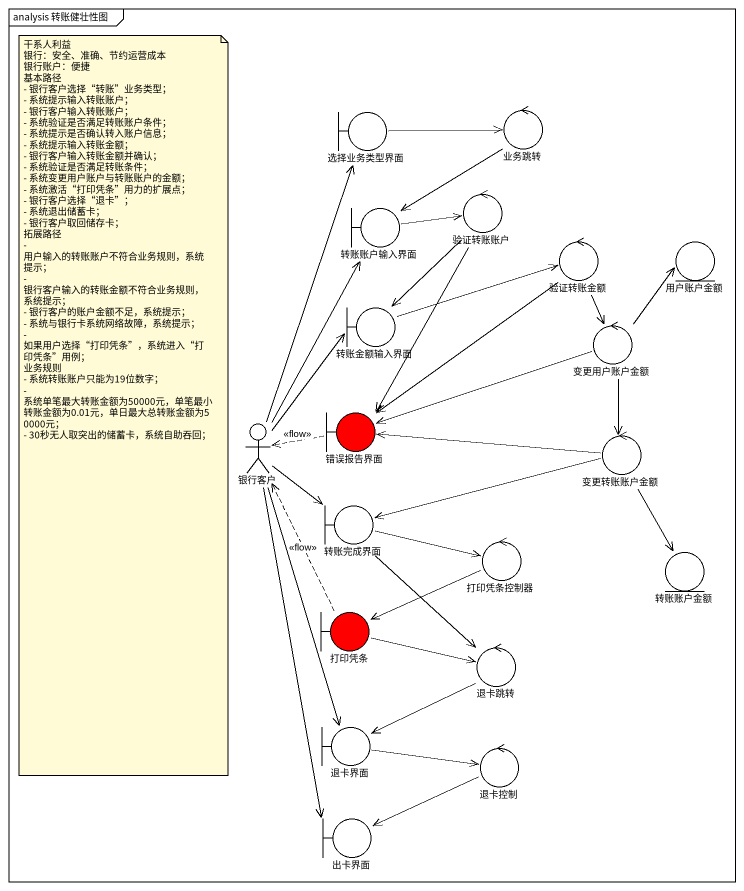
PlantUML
@startuml
mainframe analysis 转账健壮性图
boundary 选择业务类型界面
control 业务跳转
boundary 转账账户输入界面
control 验证转账账户
control 验证转账金额
entity 用户账户金额
boundary 转账金额输入界面
control 变更用户账户金额
actor 银行客户
boundary 错误报告界面 #FF0000
control 变更转账账户金额
boundary 转账完成界面
control 打印凭条控制器
entity 转账账户金额
boundary 打印凭条 #FF0000
control 退卡跳转
boundary 退卡界面
control 退卡控制
boundary 出卡界面
选择业务类型界面 -right-> 业务跳转
业务跳转 --> 转账账户输入界面
转账账户输入界面 -right-> 验证转账账户
验证转账账户 --> 转账金额输入界面
验证转账账户 --> 错误报告界面
验证转账金额 --> 变更用户账户金额
验证转账金额 --> 错误报告界面
转账金额输入界面 -right-> 验证转账金额
变更用户账户金额 -up-> 用户账户金额
变更用户账户金额 -left-> 错误报告界面
变更用户账户金额 --> 变更转账账户金额
银行客户 -up-> 选择业务类型界面
银行客户 -up-> 转账账户输入界面
银行客户 -up-> 转账金额输入界面
银行客户 --> 转账完成界面
银行客户 --> 退卡界面
银行客户 --> 出卡界面
错误报告界面 .left.> 银行客户 : <<flow>>
变更转账账户金额 -left-> 错误报告界面
变更转账账户金额 -left-> 转账完成界面
变更转账账户金额 --> 转账账户金额
转账完成界面 -right-> 打印凭条控制器
转账完成界面 --> 退卡跳转
打印凭条 .up.> 银行客户 : <<flow>>
打印凭条 <-right- 打印凭条控制器
打印凭条 -right-> 退卡跳转
退卡跳转 -left-> 退卡界面
退卡界面 -right-> 退卡控制
退卡控制 -left-> 出卡界面
note as N1
  干系人利益
  银行：安全、准确、节约运营成本
  银行账户：便捷
  基本路径
  - 银行客户选择“转账”业务类型；
  - 系统提示输入转账账户；
  - 银行客户输入转账账户；
  - 系统验证是否满足转账账户条件；
  - 系统提示是否确认转入账户信息；
  - 系统提示输入转账金额；
  - 银行客户输入转账金额并确认；
  - 系统验证是否满足转账条件；
  - 系统变更用户账户与转账账户的金额；
  - 系统激活“打印凭条”用力的扩展点；
  - 银行客户选择“退卡”；
  - 系统退出储蓄卡；
  - 银行客户取回储存卡；
  拓展路径
  - 用户输入的转账账户不符合业务规则，系统提示；
  - 银行客户输入的转账金额不符合业务规则，系统提示；
  - 银行客户的账户金额不足，系统提示；
  - 系统与银行卡系统网络故障，系统提示；
  - 如果用户选择“打印凭条”，系统进入“打印凭条”用例；
  业务规则
  - 系统转账账户只能为19位数字；
  - 系统单笔最大转账金额为50000元，单笔最小转账金额为0.01元，单日最大总转账金额为50000元；
  - 30秒无人取突出的储蓄卡，系统自助吞回；
end note
@enduml
